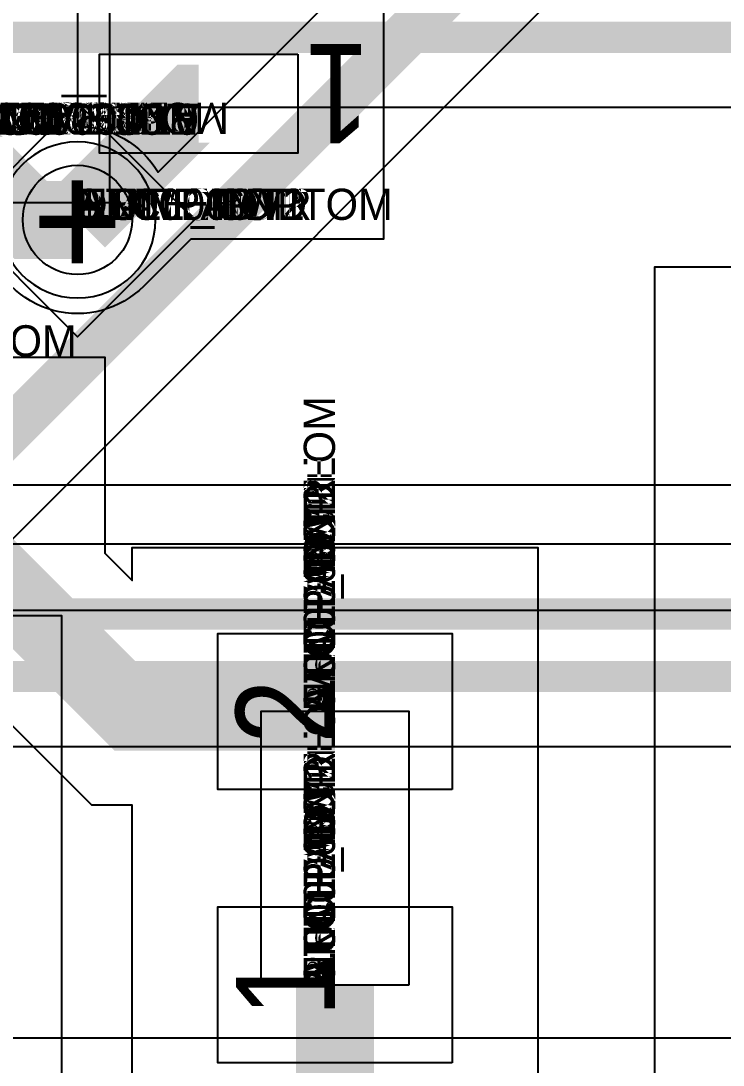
# Model space of a CAD drawing. Extents: x 0 to 323, y 0 to 320.
# Drawn here: x 74.35 to 78.85, y 223.94 to 230.63 of the extents above; entities that cross this region are included whole.
import ezdxf
from ezdxf.enums import TextEntityAlignment as Align

# ---------------------------------------------------------------- set-up
doc = ezdxf.new("R2010")
doc.units = 0
doc.header["$MEASUREMENT"] = 0
doc.layers.get('0').update_dxf_attribs({"linetype": 'CONTINUOUS'})
for name, color, linetype in [('CDN_FIGURES', 7, 'CONTINUOUS'), ('ETCH_BOTTOM', 7, 'CONTINUOUS'), ('ETCH_GND', 3, 'CONTINUOUS'), ('ETCH_INT1', 4, 'CONTINUOUS'), ('ETCH_INT2', 5, 'CONTINUOUS'), ('ETCH_PWR', 6, 'CONTINUOUS'), ('ETCH_TOP', 2, 'CONTINUOUS'), ('MANUFACTURING_NCLEGEND-1-6', 8, 'CONTINUOUS'), ('PACKAGE_GEOMETRY_ASSEMBLY_TOP', 11, 'CONTINUOUS'), ('PACKAGE_GEOMETRY_PIN_NUMBER', 9, 'CONTINUOUS')]:
    doc.layers.add(name, color=color, linetype=linetype)

# ---------------------------------------------------------------- blocks, each defined once
blk = doc.blocks.new('PAD_INFO')
for tag in ['SHAPE_TYPE', 'PAD_HEIGHT', 'PAD_LAYER', 'PAD_TYPE', 'PAD_WIDTH']:
    blk.add_attdef(tag, (0, 0), '', height=0.2)
at = {"flags": 2}
blk.add_attdef('CDN_TYPE', (0, 0), '', height=0.2, dxfattribs=at)
blk = doc.blocks.new('DRILL_INFO')
at = {"flags": 2}
blk.add_attdef('CDN_TYPE', (0, 0), '', height=0.2, dxfattribs=at)
for tag in ['FSHAPE', 'FCHAR', 'DRILL_HEIGHT', 'DIAMETER', 'PLATED', 'DRILL_WIDTH']:
    blk.add_attdef(tag, (0, 0), '', height=0.2)
blk = doc.blocks.new('VIA0700X0300')
at = {"layer": 'ETCH_BOTTOM'}
blk.add_circle((0, 0), 0.35, dxfattribs=at)
at = {"layer": 'ETCH_GND'}
blk.add_circle((0, 0), 0.35, dxfattribs=at)
at = {"layer": 'ETCH_INT1'}
blk.add_circle((0, 0), 0.35, dxfattribs=at)
at = {"layer": 'ETCH_INT2'}
blk.add_circle((0, 0), 0.35, dxfattribs=at)
at = {"layer": 'ETCH_PWR'}
blk.add_circle((0, 0), 0.35, dxfattribs=at)
at = {"layer": 'ETCH_TOP'}
blk.add_circle((0, 0), 0.35, dxfattribs=at)
ref = blk.add_blockref('PAD_INFO', (0, 0))
ref.add_attrib('PAD_LAYER', 'ETCH_TOP', (0, 0), dxfattribs={"height": 0.2})
ref.add_attrib('SHAPE_TYPE', 'NULL', (0, 0), dxfattribs={"height": 0.2})
ref.add_attrib('PAD_TYPE', 'ANTIPAD', (0, 0), dxfattribs={"height": 0.2})
ref.add_attrib('PAD_WIDTH', '0.000000', (0, 0), dxfattribs={"height": 0.2})
ref.add_attrib('PAD_HEIGHT', '0.000000', (0, 0), dxfattribs={"height": 0.2})
ref = blk.add_blockref('PAD_INFO', (0, 0))
ref.add_attrib('PAD_LAYER', 'ETCH_GND', (0, 0), dxfattribs={"height": 0.2})
ref.add_attrib('SHAPE_TYPE', 'NULL', (0, 0), dxfattribs={"height": 0.2})
ref.add_attrib('PAD_TYPE', 'ANTIPAD', (0, 0), dxfattribs={"height": 0.2})
ref.add_attrib('PAD_WIDTH', '0.000000', (0, 0), dxfattribs={"height": 0.2})
ref.add_attrib('PAD_HEIGHT', '0.000000', (0, 0), dxfattribs={"height": 0.2})
ref = blk.add_blockref('PAD_INFO', (0, 0))
ref.add_attrib('PAD_LAYER', 'ETCH_INT1', (0, 0), dxfattribs={"height": 0.2})
ref.add_attrib('SHAPE_TYPE', 'NULL', (0, 0), dxfattribs={"height": 0.2})
ref.add_attrib('PAD_TYPE', 'ANTIPAD', (0, 0), dxfattribs={"height": 0.2})
ref.add_attrib('PAD_WIDTH', '0.000000', (0, 0), dxfattribs={"height": 0.2})
ref.add_attrib('PAD_HEIGHT', '0.000000', (0, 0), dxfattribs={"height": 0.2})
ref = blk.add_blockref('PAD_INFO', (0, 0))
ref.add_attrib('PAD_LAYER', 'ETCH_INT2', (0, 0), dxfattribs={"height": 0.2})
ref.add_attrib('SHAPE_TYPE', 'NULL', (0, 0), dxfattribs={"height": 0.2})
ref.add_attrib('PAD_TYPE', 'ANTIPAD', (0, 0), dxfattribs={"height": 0.2})
ref.add_attrib('PAD_WIDTH', '0.000000', (0, 0), dxfattribs={"height": 0.2})
ref.add_attrib('PAD_HEIGHT', '0.000000', (0, 0), dxfattribs={"height": 0.2})
ref = blk.add_blockref('PAD_INFO', (0, 0))
ref.add_attrib('PAD_LAYER', 'ETCH_PWR', (0, 0), dxfattribs={"height": 0.2})
ref.add_attrib('SHAPE_TYPE', 'NULL', (0, 0), dxfattribs={"height": 0.2})
ref.add_attrib('PAD_TYPE', 'ANTIPAD', (0, 0), dxfattribs={"height": 0.2})
ref.add_attrib('PAD_WIDTH', '0.000000', (0, 0), dxfattribs={"height": 0.2})
ref.add_attrib('PAD_HEIGHT', '0.000000', (0, 0), dxfattribs={"height": 0.2})
ref = blk.add_blockref('PAD_INFO', (0, 0))
ref.add_attrib('PAD_LAYER', 'ETCH_BOTTOM', (0, 0), dxfattribs={"height": 0.2})
ref.add_attrib('SHAPE_TYPE', 'NULL', (0, 0), dxfattribs={"height": 0.2})
ref.add_attrib('PAD_TYPE', 'ANTIPAD', (0, 0), dxfattribs={"height": 0.2})
ref.add_attrib('PAD_WIDTH', '0.000000', (0, 0), dxfattribs={"height": 0.2})
ref.add_attrib('PAD_HEIGHT', '0.000000', (0, 0), dxfattribs={"height": 0.2})
ref = blk.add_blockref('PAD_INFO', (0, 0))
ref.add_attrib('PAD_LAYER', 'ETCH_TOP', (0, 0), dxfattribs={"height": 0.2})
ref.add_attrib('SHAPE_TYPE', 'NULL', (0, 0), dxfattribs={"height": 0.2})
ref.add_attrib('PAD_TYPE', 'THERMAL', (0, 0), dxfattribs={"height": 0.2})
ref.add_attrib('PAD_WIDTH', '0.000000', (0, 0), dxfattribs={"height": 0.2})
ref.add_attrib('PAD_HEIGHT', '0.000000', (0, 0), dxfattribs={"height": 0.2})
ref = blk.add_blockref('PAD_INFO', (0, 0))
ref.add_attrib('PAD_LAYER', 'ETCH_GND', (0, 0), dxfattribs={"height": 0.2})
ref.add_attrib('SHAPE_TYPE', 'NULL', (0, 0), dxfattribs={"height": 0.2})
ref.add_attrib('PAD_TYPE', 'THERMAL', (0, 0), dxfattribs={"height": 0.2})
ref.add_attrib('PAD_WIDTH', '0.000000', (0, 0), dxfattribs={"height": 0.2})
ref.add_attrib('PAD_HEIGHT', '0.000000', (0, 0), dxfattribs={"height": 0.2})
ref = blk.add_blockref('PAD_INFO', (0, 0))
ref.add_attrib('PAD_LAYER', 'ETCH_INT1', (0, 0), dxfattribs={"height": 0.2})
ref.add_attrib('SHAPE_TYPE', 'NULL', (0, 0), dxfattribs={"height": 0.2})
ref.add_attrib('PAD_TYPE', 'THERMAL', (0, 0), dxfattribs={"height": 0.2})
ref.add_attrib('PAD_WIDTH', '0.000000', (0, 0), dxfattribs={"height": 0.2})
ref.add_attrib('PAD_HEIGHT', '0.000000', (0, 0), dxfattribs={"height": 0.2})
ref = blk.add_blockref('PAD_INFO', (0, 0))
ref.add_attrib('PAD_LAYER', 'ETCH_INT2', (0, 0), dxfattribs={"height": 0.2})
ref.add_attrib('SHAPE_TYPE', 'NULL', (0, 0), dxfattribs={"height": 0.2})
ref.add_attrib('PAD_TYPE', 'THERMAL', (0, 0), dxfattribs={"height": 0.2})
ref.add_attrib('PAD_WIDTH', '0.000000', (0, 0), dxfattribs={"height": 0.2})
ref.add_attrib('PAD_HEIGHT', '0.000000', (0, 0), dxfattribs={"height": 0.2})
ref = blk.add_blockref('PAD_INFO', (0, 0))
ref.add_attrib('PAD_LAYER', 'ETCH_PWR', (0, 0), dxfattribs={"height": 0.2})
ref.add_attrib('SHAPE_TYPE', 'NULL', (0, 0), dxfattribs={"height": 0.2})
ref.add_attrib('PAD_TYPE', 'THERMAL', (0, 0), dxfattribs={"height": 0.2})
ref.add_attrib('PAD_WIDTH', '0.000000', (0, 0), dxfattribs={"height": 0.2})
ref.add_attrib('PAD_HEIGHT', '0.000000', (0, 0), dxfattribs={"height": 0.2})
ref = blk.add_blockref('PAD_INFO', (0, 0))
ref.add_attrib('PAD_LAYER', 'ETCH_BOTTOM', (0, 0), dxfattribs={"height": 0.2})
ref.add_attrib('SHAPE_TYPE', 'NULL', (0, 0), dxfattribs={"height": 0.2})
ref.add_attrib('PAD_TYPE', 'THERMAL', (0, 0), dxfattribs={"height": 0.2})
ref.add_attrib('PAD_WIDTH', '0.000000', (0, 0), dxfattribs={"height": 0.2})
ref.add_attrib('PAD_HEIGHT', '0.000000', (0, 0), dxfattribs={"height": 0.2})
ref = blk.add_blockref('PAD_INFO', (0, 0))
ref.add_attrib('PAD_LAYER', 'ETCH_TOP', (0, 0), dxfattribs={"height": 0.2})
ref.add_attrib('SHAPE_TYPE', 'CIRCLE', (0, 0), dxfattribs={"height": 0.2})
ref.add_attrib('PAD_TYPE', 'REGULAR', (0, 0), dxfattribs={"height": 0.2})
ref.add_attrib('PAD_WIDTH', '0.700000', (0, 0), dxfattribs={"height": 0.2})
ref.add_attrib('PAD_HEIGHT', '0.700000', (0, 0), dxfattribs={"height": 0.2})
ref = blk.add_blockref('PAD_INFO', (0, 0))
ref.add_attrib('PAD_LAYER', 'ETCH_GND', (0, 0), dxfattribs={"height": 0.2})
ref.add_attrib('SHAPE_TYPE', 'CIRCLE', (0, 0), dxfattribs={"height": 0.2})
ref.add_attrib('PAD_TYPE', 'REGULAR', (0, 0), dxfattribs={"height": 0.2})
ref.add_attrib('PAD_WIDTH', '0.700000', (0, 0), dxfattribs={"height": 0.2})
ref.add_attrib('PAD_HEIGHT', '0.700000', (0, 0), dxfattribs={"height": 0.2})
ref = blk.add_blockref('PAD_INFO', (0, 0))
ref.add_attrib('PAD_LAYER', 'ETCH_INT1', (0, 0), dxfattribs={"height": 0.2})
ref.add_attrib('SHAPE_TYPE', 'CIRCLE', (0, 0), dxfattribs={"height": 0.2})
ref.add_attrib('PAD_TYPE', 'REGULAR', (0, 0), dxfattribs={"height": 0.2})
ref.add_attrib('PAD_WIDTH', '0.700000', (0, 0), dxfattribs={"height": 0.2})
ref.add_attrib('PAD_HEIGHT', '0.700000', (0, 0), dxfattribs={"height": 0.2})
ref = blk.add_blockref('PAD_INFO', (0, 0))
ref.add_attrib('PAD_LAYER', 'ETCH_INT2', (0, 0), dxfattribs={"height": 0.2})
ref.add_attrib('SHAPE_TYPE', 'CIRCLE', (0, 0), dxfattribs={"height": 0.2})
ref.add_attrib('PAD_TYPE', 'REGULAR', (0, 0), dxfattribs={"height": 0.2})
ref.add_attrib('PAD_WIDTH', '0.700000', (0, 0), dxfattribs={"height": 0.2})
ref.add_attrib('PAD_HEIGHT', '0.700000', (0, 0), dxfattribs={"height": 0.2})
ref = blk.add_blockref('PAD_INFO', (0, 0))
ref.add_attrib('PAD_LAYER', 'ETCH_PWR', (0, 0), dxfattribs={"height": 0.2})
ref.add_attrib('SHAPE_TYPE', 'CIRCLE', (0, 0), dxfattribs={"height": 0.2})
ref.add_attrib('PAD_TYPE', 'REGULAR', (0, 0), dxfattribs={"height": 0.2})
ref.add_attrib('PAD_WIDTH', '0.700000', (0, 0), dxfattribs={"height": 0.2})
ref.add_attrib('PAD_HEIGHT', '0.700000', (0, 0), dxfattribs={"height": 0.2})
ref = blk.add_blockref('PAD_INFO', (0, 0))
ref.add_attrib('PAD_LAYER', 'ETCH_BOTTOM', (0, 0), dxfattribs={"height": 0.2})
ref.add_attrib('SHAPE_TYPE', 'CIRCLE', (0, 0), dxfattribs={"height": 0.2})
ref.add_attrib('PAD_TYPE', 'REGULAR', (0, 0), dxfattribs={"height": 0.2})
ref.add_attrib('PAD_WIDTH', '0.700000', (0, 0), dxfattribs={"height": 0.2})
ref.add_attrib('PAD_HEIGHT', '0.700000', (0, 0), dxfattribs={"height": 0.2})
ref = blk.add_blockref('DRILL_INFO', (0, 0))
ref.add_attrib('DIAMETER', '0.300000', (0, 0), dxfattribs={"height": 0.2})
ref.add_attrib('PLATED', 'PLATED', (0, 0), dxfattribs={"height": 0.2})
ref.add_attrib('FSHAPE', 'DIAMOND', (0, 0), dxfattribs={"height": 0.2})
ref.add_attrib('FCHAR', '+', (0, 0), dxfattribs={"height": 0.2})
ref.add_attrib('DRILL_WIDTH', '1.500000', (0, 0), dxfattribs={"height": 0.2})
ref.add_attrib('DRILL_HEIGHT', '1.500000', (0, 0), dxfattribs={"height": 0.2})
for tag in ['CDN_TYPE', 'PIN']:
    blk.add_attdef(tag, (0, 0), '', height=0.2)
at = {"flags": 2}
for tag in ['PSTKNAME', 'BBV']:
    blk.add_attdef(tag, (0, 0), '', height=0.2, dxfattribs=at)
blk = doc.blocks.new('FIGURE_DIAMOND')
at = {"layer": 'CDN_FIGURES'}
blk.add_lwpolyline([(-0.5, 0), (0, 0.5), (0.5, 0), (0, -0.5)], close=True, dxfattribs=at)
blk = doc.blocks.new('SMD50_25')
at = {"layer": 'ETCH_TOP'}
blk.add_lwpolyline([(-0.635, -0.3175), (-0.635, 0.3175), (0.635, 0.3175), (0.635, -0.3175)], close=True, dxfattribs=at)
ref = blk.add_blockref('PAD_INFO', (0, 0))
ref.add_attrib('PAD_LAYER', 'ETCH_TOP', (0, 0), dxfattribs={"height": 0.2})
ref.add_attrib('SHAPE_TYPE', 'NULL', (0, 0), dxfattribs={"height": 0.2})
ref.add_attrib('PAD_TYPE', 'ANTIPAD', (0, 0), dxfattribs={"height": 0.2})
ref.add_attrib('PAD_WIDTH', '0.000000', (0, 0), dxfattribs={"height": 0.2})
ref.add_attrib('PAD_HEIGHT', '0.000000', (0, 0), dxfattribs={"height": 0.2})
ref = blk.add_blockref('PAD_INFO', (0, 0))
ref.add_attrib('PAD_LAYER', 'ETCH_GND', (0, 0), dxfattribs={"height": 0.2})
ref.add_attrib('SHAPE_TYPE', 'NULL', (0, 0), dxfattribs={"height": 0.2})
ref.add_attrib('PAD_TYPE', 'ANTIPAD', (0, 0), dxfattribs={"height": 0.2})
ref.add_attrib('PAD_WIDTH', '0.000000', (0, 0), dxfattribs={"height": 0.2})
ref.add_attrib('PAD_HEIGHT', '0.000000', (0, 0), dxfattribs={"height": 0.2})
ref = blk.add_blockref('PAD_INFO', (0, 0))
ref.add_attrib('PAD_LAYER', 'ETCH_INT1', (0, 0), dxfattribs={"height": 0.2})
ref.add_attrib('SHAPE_TYPE', 'NULL', (0, 0), dxfattribs={"height": 0.2})
ref.add_attrib('PAD_TYPE', 'ANTIPAD', (0, 0), dxfattribs={"height": 0.2})
ref.add_attrib('PAD_WIDTH', '0.000000', (0, 0), dxfattribs={"height": 0.2})
ref.add_attrib('PAD_HEIGHT', '0.000000', (0, 0), dxfattribs={"height": 0.2})
ref = blk.add_blockref('PAD_INFO', (0, 0))
ref.add_attrib('PAD_LAYER', 'ETCH_INT2', (0, 0), dxfattribs={"height": 0.2})
ref.add_attrib('SHAPE_TYPE', 'NULL', (0, 0), dxfattribs={"height": 0.2})
ref.add_attrib('PAD_TYPE', 'ANTIPAD', (0, 0), dxfattribs={"height": 0.2})
ref.add_attrib('PAD_WIDTH', '0.000000', (0, 0), dxfattribs={"height": 0.2})
ref.add_attrib('PAD_HEIGHT', '0.000000', (0, 0), dxfattribs={"height": 0.2})
ref = blk.add_blockref('PAD_INFO', (0, 0))
ref.add_attrib('PAD_LAYER', 'ETCH_PWR', (0, 0), dxfattribs={"height": 0.2})
ref.add_attrib('SHAPE_TYPE', 'NULL', (0, 0), dxfattribs={"height": 0.2})
ref.add_attrib('PAD_TYPE', 'ANTIPAD', (0, 0), dxfattribs={"height": 0.2})
ref.add_attrib('PAD_WIDTH', '0.000000', (0, 0), dxfattribs={"height": 0.2})
ref.add_attrib('PAD_HEIGHT', '0.000000', (0, 0), dxfattribs={"height": 0.2})
ref = blk.add_blockref('PAD_INFO', (0, 0))
ref.add_attrib('PAD_LAYER', 'ETCH_BOTTOM', (0, 0), dxfattribs={"height": 0.2})
ref.add_attrib('SHAPE_TYPE', 'NULL', (0, 0), dxfattribs={"height": 0.2})
ref.add_attrib('PAD_TYPE', 'ANTIPAD', (0, 0), dxfattribs={"height": 0.2})
ref.add_attrib('PAD_WIDTH', '0.000000', (0, 0), dxfattribs={"height": 0.2})
ref.add_attrib('PAD_HEIGHT', '0.000000', (0, 0), dxfattribs={"height": 0.2})
ref = blk.add_blockref('PAD_INFO', (0, 0))
ref.add_attrib('PAD_LAYER', 'ETCH_TOP', (0, 0), dxfattribs={"height": 0.2})
ref.add_attrib('SHAPE_TYPE', 'NULL', (0, 0), dxfattribs={"height": 0.2})
ref.add_attrib('PAD_TYPE', 'THERMAL', (0, 0), dxfattribs={"height": 0.2})
ref.add_attrib('PAD_WIDTH', '0.000000', (0, 0), dxfattribs={"height": 0.2})
ref.add_attrib('PAD_HEIGHT', '0.000000', (0, 0), dxfattribs={"height": 0.2})
ref = blk.add_blockref('PAD_INFO', (0, 0))
ref.add_attrib('PAD_LAYER', 'ETCH_GND', (0, 0), dxfattribs={"height": 0.2})
ref.add_attrib('SHAPE_TYPE', 'NULL', (0, 0), dxfattribs={"height": 0.2})
ref.add_attrib('PAD_TYPE', 'THERMAL', (0, 0), dxfattribs={"height": 0.2})
ref.add_attrib('PAD_WIDTH', '0.000000', (0, 0), dxfattribs={"height": 0.2})
ref.add_attrib('PAD_HEIGHT', '0.000000', (0, 0), dxfattribs={"height": 0.2})
ref = blk.add_blockref('PAD_INFO', (0, 0))
ref.add_attrib('PAD_LAYER', 'ETCH_INT1', (0, 0), dxfattribs={"height": 0.2})
ref.add_attrib('SHAPE_TYPE', 'NULL', (0, 0), dxfattribs={"height": 0.2})
ref.add_attrib('PAD_TYPE', 'THERMAL', (0, 0), dxfattribs={"height": 0.2})
ref.add_attrib('PAD_WIDTH', '0.000000', (0, 0), dxfattribs={"height": 0.2})
ref.add_attrib('PAD_HEIGHT', '0.000000', (0, 0), dxfattribs={"height": 0.2})
ref = blk.add_blockref('PAD_INFO', (0, 0))
ref.add_attrib('PAD_LAYER', 'ETCH_INT2', (0, 0), dxfattribs={"height": 0.2})
ref.add_attrib('SHAPE_TYPE', 'NULL', (0, 0), dxfattribs={"height": 0.2})
ref.add_attrib('PAD_TYPE', 'THERMAL', (0, 0), dxfattribs={"height": 0.2})
ref.add_attrib('PAD_WIDTH', '0.000000', (0, 0), dxfattribs={"height": 0.2})
ref.add_attrib('PAD_HEIGHT', '0.000000', (0, 0), dxfattribs={"height": 0.2})
ref = blk.add_blockref('PAD_INFO', (0, 0))
ref.add_attrib('PAD_LAYER', 'ETCH_PWR', (0, 0), dxfattribs={"height": 0.2})
ref.add_attrib('SHAPE_TYPE', 'NULL', (0, 0), dxfattribs={"height": 0.2})
ref.add_attrib('PAD_TYPE', 'THERMAL', (0, 0), dxfattribs={"height": 0.2})
ref.add_attrib('PAD_WIDTH', '0.000000', (0, 0), dxfattribs={"height": 0.2})
ref.add_attrib('PAD_HEIGHT', '0.000000', (0, 0), dxfattribs={"height": 0.2})
ref = blk.add_blockref('PAD_INFO', (0, 0))
ref.add_attrib('PAD_LAYER', 'ETCH_BOTTOM', (0, 0), dxfattribs={"height": 0.2})
ref.add_attrib('SHAPE_TYPE', 'NULL', (0, 0), dxfattribs={"height": 0.2})
ref.add_attrib('PAD_TYPE', 'THERMAL', (0, 0), dxfattribs={"height": 0.2})
ref.add_attrib('PAD_WIDTH', '0.000000', (0, 0), dxfattribs={"height": 0.2})
ref.add_attrib('PAD_HEIGHT', '0.000000', (0, 0), dxfattribs={"height": 0.2})
ref = blk.add_blockref('PAD_INFO', (0, 0))
ref.add_attrib('PAD_LAYER', 'ETCH_TOP', (0, 0), dxfattribs={"height": 0.2})
ref.add_attrib('SHAPE_TYPE', 'RECTANGLE', (0, 0), dxfattribs={"height": 0.2})
ref.add_attrib('PAD_TYPE', 'REGULAR', (0, 0), dxfattribs={"height": 0.2})
ref.add_attrib('PAD_WIDTH', '1.270000', (0, 0), dxfattribs={"height": 0.2})
ref.add_attrib('PAD_HEIGHT', '0.635000', (0, 0), dxfattribs={"height": 0.2})
ref = blk.add_blockref('PAD_INFO', (0, 0))
ref.add_attrib('PAD_LAYER', 'ETCH_GND', (0, 0), dxfattribs={"height": 0.2})
ref.add_attrib('SHAPE_TYPE', 'NULL', (0, 0), dxfattribs={"height": 0.2})
ref.add_attrib('PAD_TYPE', 'REGULAR', (0, 0), dxfattribs={"height": 0.2})
ref.add_attrib('PAD_WIDTH', '0.000000', (0, 0), dxfattribs={"height": 0.2})
ref.add_attrib('PAD_HEIGHT', '0.000000', (0, 0), dxfattribs={"height": 0.2})
ref = blk.add_blockref('PAD_INFO', (0, 0))
ref.add_attrib('PAD_LAYER', 'ETCH_INT1', (0, 0), dxfattribs={"height": 0.2})
ref.add_attrib('SHAPE_TYPE', 'NULL', (0, 0), dxfattribs={"height": 0.2})
ref.add_attrib('PAD_TYPE', 'REGULAR', (0, 0), dxfattribs={"height": 0.2})
ref.add_attrib('PAD_WIDTH', '0.000000', (0, 0), dxfattribs={"height": 0.2})
ref.add_attrib('PAD_HEIGHT', '0.000000', (0, 0), dxfattribs={"height": 0.2})
ref = blk.add_blockref('PAD_INFO', (0, 0))
ref.add_attrib('PAD_LAYER', 'ETCH_INT2', (0, 0), dxfattribs={"height": 0.2})
ref.add_attrib('SHAPE_TYPE', 'NULL', (0, 0), dxfattribs={"height": 0.2})
ref.add_attrib('PAD_TYPE', 'REGULAR', (0, 0), dxfattribs={"height": 0.2})
ref.add_attrib('PAD_WIDTH', '0.000000', (0, 0), dxfattribs={"height": 0.2})
ref.add_attrib('PAD_HEIGHT', '0.000000', (0, 0), dxfattribs={"height": 0.2})
ref = blk.add_blockref('PAD_INFO', (0, 0))
ref.add_attrib('PAD_LAYER', 'ETCH_PWR', (0, 0), dxfattribs={"height": 0.2})
ref.add_attrib('SHAPE_TYPE', 'NULL', (0, 0), dxfattribs={"height": 0.2})
ref.add_attrib('PAD_TYPE', 'REGULAR', (0, 0), dxfattribs={"height": 0.2})
ref.add_attrib('PAD_WIDTH', '0.000000', (0, 0), dxfattribs={"height": 0.2})
ref.add_attrib('PAD_HEIGHT', '0.000000', (0, 0), dxfattribs={"height": 0.2})
ref = blk.add_blockref('PAD_INFO', (0, 0))
ref.add_attrib('PAD_LAYER', 'ETCH_BOTTOM', (0, 0), dxfattribs={"height": 0.2})
ref.add_attrib('SHAPE_TYPE', 'NULL', (0, 0), dxfattribs={"height": 0.2})
ref.add_attrib('PAD_TYPE', 'REGULAR', (0, 0), dxfattribs={"height": 0.2})
ref.add_attrib('PAD_WIDTH', '0.000000', (0, 0), dxfattribs={"height": 0.2})
ref.add_attrib('PAD_HEIGHT', '0.000000', (0, 0), dxfattribs={"height": 0.2})
ref = blk.add_blockref('DRILL_INFO', (0, 0))
ref.add_attrib('DIAMETER', '0.000000', (0, 0), dxfattribs={"height": 0.2})
ref.add_attrib('PLATED', 'NON_PLATED', (0, 0), dxfattribs={"height": 0.2})
ref.add_attrib('FSHAPE', 'NULL', (0, 0), dxfattribs={"height": 0.2})
ref.add_attrib('DRILL_WIDTH', '0.000000', (0, 0), dxfattribs={"height": 0.2})
ref.add_attrib('DRILL_HEIGHT', '0.000000', (0, 0), dxfattribs={"height": 0.2})
for tag in ['CDN_TYPE', 'PIN']:
    blk.add_attdef(tag, (0, 0), '', height=0.2)
at = {"flags": 2}
for tag in ['PSTKNAME', 'BBV']:
    blk.add_attdef(tag, (0, 0), '', height=0.2, dxfattribs=at)
blk = doc.blocks.new('SOIC8')
at = {"layer": 'PACKAGE_GEOMETRY_ASSEMBLY_TOP'}
blk.add_lwpolyline([(-1.905, -2.54), (-1.905, 2.54), (1.905, 2.54), (1.905, -2.54)], close=True, dxfattribs=at)
at = {"layer": 'ETCH_TOP'}
ref = blk.add_blockref('SMD50_25', (-2.4765, 1.905), dxfattribs=at)
ref.add_attrib('CDN_TYPE', 'PIN', (0, 0), dxfattribs={"height": 0.2})
ref.add_attrib('PIN', '1', (0, 0), dxfattribs={"height": 0.2})
at = {"flags": 2}
for tag in ['SYMBOL_TYPE', 'CDN_TYPE', 'REFDES']:
    blk.add_attdef(tag, (0, 0), '', height=0.2, dxfattribs=at)
blk = doc.blocks.new('RC1000X1500TS')
at = {"layer": 'ETCH_TOP'}
blk.add_lwpolyline([(-0.5, -0.75), (-0.5, 0.75), (0.5, 0.75), (0.5, -0.75)], close=True, dxfattribs=at)
ref = blk.add_blockref('PAD_INFO', (0, 0))
ref.add_attrib('PAD_LAYER', 'ETCH_TOP', (0, 0), dxfattribs={"height": 0.2})
ref.add_attrib('SHAPE_TYPE', 'NULL', (0, 0), dxfattribs={"height": 0.2})
ref.add_attrib('PAD_TYPE', 'ANTIPAD', (0, 0), dxfattribs={"height": 0.2})
ref.add_attrib('PAD_WIDTH', '0.000000', (0, 0), dxfattribs={"height": 0.2})
ref.add_attrib('PAD_HEIGHT', '0.000000', (0, 0), dxfattribs={"height": 0.2})
ref = blk.add_blockref('PAD_INFO', (0, 0))
ref.add_attrib('PAD_LAYER', 'ETCH_GND', (0, 0), dxfattribs={"height": 0.2})
ref.add_attrib('SHAPE_TYPE', 'NULL', (0, 0), dxfattribs={"height": 0.2})
ref.add_attrib('PAD_TYPE', 'ANTIPAD', (0, 0), dxfattribs={"height": 0.2})
ref.add_attrib('PAD_WIDTH', '0.000000', (0, 0), dxfattribs={"height": 0.2})
ref.add_attrib('PAD_HEIGHT', '0.000000', (0, 0), dxfattribs={"height": 0.2})
ref = blk.add_blockref('PAD_INFO', (0, 0))
ref.add_attrib('PAD_LAYER', 'ETCH_INT1', (0, 0), dxfattribs={"height": 0.2})
ref.add_attrib('SHAPE_TYPE', 'NULL', (0, 0), dxfattribs={"height": 0.2})
ref.add_attrib('PAD_TYPE', 'ANTIPAD', (0, 0), dxfattribs={"height": 0.2})
ref.add_attrib('PAD_WIDTH', '0.000000', (0, 0), dxfattribs={"height": 0.2})
ref.add_attrib('PAD_HEIGHT', '0.000000', (0, 0), dxfattribs={"height": 0.2})
ref = blk.add_blockref('PAD_INFO', (0, 0))
ref.add_attrib('PAD_LAYER', 'ETCH_INT2', (0, 0), dxfattribs={"height": 0.2})
ref.add_attrib('SHAPE_TYPE', 'NULL', (0, 0), dxfattribs={"height": 0.2})
ref.add_attrib('PAD_TYPE', 'ANTIPAD', (0, 0), dxfattribs={"height": 0.2})
ref.add_attrib('PAD_WIDTH', '0.000000', (0, 0), dxfattribs={"height": 0.2})
ref.add_attrib('PAD_HEIGHT', '0.000000', (0, 0), dxfattribs={"height": 0.2})
ref = blk.add_blockref('PAD_INFO', (0, 0))
ref.add_attrib('PAD_LAYER', 'ETCH_PWR', (0, 0), dxfattribs={"height": 0.2})
ref.add_attrib('SHAPE_TYPE', 'NULL', (0, 0), dxfattribs={"height": 0.2})
ref.add_attrib('PAD_TYPE', 'ANTIPAD', (0, 0), dxfattribs={"height": 0.2})
ref.add_attrib('PAD_WIDTH', '0.000000', (0, 0), dxfattribs={"height": 0.2})
ref.add_attrib('PAD_HEIGHT', '0.000000', (0, 0), dxfattribs={"height": 0.2})
ref = blk.add_blockref('PAD_INFO', (0, 0))
ref.add_attrib('PAD_LAYER', 'ETCH_BOTTOM', (0, 0), dxfattribs={"height": 0.2})
ref.add_attrib('SHAPE_TYPE', 'NULL', (0, 0), dxfattribs={"height": 0.2})
ref.add_attrib('PAD_TYPE', 'ANTIPAD', (0, 0), dxfattribs={"height": 0.2})
ref.add_attrib('PAD_WIDTH', '0.000000', (0, 0), dxfattribs={"height": 0.2})
ref.add_attrib('PAD_HEIGHT', '0.000000', (0, 0), dxfattribs={"height": 0.2})
ref = blk.add_blockref('PAD_INFO', (0, 0))
ref.add_attrib('PAD_LAYER', 'ETCH_TOP', (0, 0), dxfattribs={"height": 0.2})
ref.add_attrib('SHAPE_TYPE', 'NULL', (0, 0), dxfattribs={"height": 0.2})
ref.add_attrib('PAD_TYPE', 'THERMAL', (0, 0), dxfattribs={"height": 0.2})
ref.add_attrib('PAD_WIDTH', '0.000000', (0, 0), dxfattribs={"height": 0.2})
ref.add_attrib('PAD_HEIGHT', '0.000000', (0, 0), dxfattribs={"height": 0.2})
ref = blk.add_blockref('PAD_INFO', (0, 0))
ref.add_attrib('PAD_LAYER', 'ETCH_GND', (0, 0), dxfattribs={"height": 0.2})
ref.add_attrib('SHAPE_TYPE', 'NULL', (0, 0), dxfattribs={"height": 0.2})
ref.add_attrib('PAD_TYPE', 'THERMAL', (0, 0), dxfattribs={"height": 0.2})
ref.add_attrib('PAD_WIDTH', '0.000000', (0, 0), dxfattribs={"height": 0.2})
ref.add_attrib('PAD_HEIGHT', '0.000000', (0, 0), dxfattribs={"height": 0.2})
ref = blk.add_blockref('PAD_INFO', (0, 0))
ref.add_attrib('PAD_LAYER', 'ETCH_INT1', (0, 0), dxfattribs={"height": 0.2})
ref.add_attrib('SHAPE_TYPE', 'NULL', (0, 0), dxfattribs={"height": 0.2})
ref.add_attrib('PAD_TYPE', 'THERMAL', (0, 0), dxfattribs={"height": 0.2})
ref.add_attrib('PAD_WIDTH', '0.000000', (0, 0), dxfattribs={"height": 0.2})
ref.add_attrib('PAD_HEIGHT', '0.000000', (0, 0), dxfattribs={"height": 0.2})
ref = blk.add_blockref('PAD_INFO', (0, 0))
ref.add_attrib('PAD_LAYER', 'ETCH_INT2', (0, 0), dxfattribs={"height": 0.2})
ref.add_attrib('SHAPE_TYPE', 'NULL', (0, 0), dxfattribs={"height": 0.2})
ref.add_attrib('PAD_TYPE', 'THERMAL', (0, 0), dxfattribs={"height": 0.2})
ref.add_attrib('PAD_WIDTH', '0.000000', (0, 0), dxfattribs={"height": 0.2})
ref.add_attrib('PAD_HEIGHT', '0.000000', (0, 0), dxfattribs={"height": 0.2})
ref = blk.add_blockref('PAD_INFO', (0, 0))
ref.add_attrib('PAD_LAYER', 'ETCH_PWR', (0, 0), dxfattribs={"height": 0.2})
ref.add_attrib('SHAPE_TYPE', 'NULL', (0, 0), dxfattribs={"height": 0.2})
ref.add_attrib('PAD_TYPE', 'THERMAL', (0, 0), dxfattribs={"height": 0.2})
ref.add_attrib('PAD_WIDTH', '0.000000', (0, 0), dxfattribs={"height": 0.2})
ref.add_attrib('PAD_HEIGHT', '0.000000', (0, 0), dxfattribs={"height": 0.2})
ref = blk.add_blockref('PAD_INFO', (0, 0))
ref.add_attrib('PAD_LAYER', 'ETCH_BOTTOM', (0, 0), dxfattribs={"height": 0.2})
ref.add_attrib('SHAPE_TYPE', 'NULL', (0, 0), dxfattribs={"height": 0.2})
ref.add_attrib('PAD_TYPE', 'THERMAL', (0, 0), dxfattribs={"height": 0.2})
ref.add_attrib('PAD_WIDTH', '0.000000', (0, 0), dxfattribs={"height": 0.2})
ref.add_attrib('PAD_HEIGHT', '0.000000', (0, 0), dxfattribs={"height": 0.2})
ref = blk.add_blockref('PAD_INFO', (0, 0))
ref.add_attrib('PAD_LAYER', 'ETCH_GND', (0, 0), dxfattribs={"height": 0.2})
ref.add_attrib('SHAPE_TYPE', 'NULL', (0, 0), dxfattribs={"height": 0.2})
ref.add_attrib('PAD_TYPE', 'REGULAR', (0, 0), dxfattribs={"height": 0.2})
ref.add_attrib('PAD_WIDTH', '0.000000', (0, 0), dxfattribs={"height": 0.2})
ref.add_attrib('PAD_HEIGHT', '0.000000', (0, 0), dxfattribs={"height": 0.2})
ref = blk.add_blockref('PAD_INFO', (0, 0))
ref.add_attrib('PAD_LAYER', 'ETCH_INT1', (0, 0), dxfattribs={"height": 0.2})
ref.add_attrib('SHAPE_TYPE', 'NULL', (0, 0), dxfattribs={"height": 0.2})
ref.add_attrib('PAD_TYPE', 'REGULAR', (0, 0), dxfattribs={"height": 0.2})
ref.add_attrib('PAD_WIDTH', '0.000000', (0, 0), dxfattribs={"height": 0.2})
ref.add_attrib('PAD_HEIGHT', '0.000000', (0, 0), dxfattribs={"height": 0.2})
ref = blk.add_blockref('PAD_INFO', (0, 0))
ref.add_attrib('PAD_LAYER', 'ETCH_INT2', (0, 0), dxfattribs={"height": 0.2})
ref.add_attrib('SHAPE_TYPE', 'NULL', (0, 0), dxfattribs={"height": 0.2})
ref.add_attrib('PAD_TYPE', 'REGULAR', (0, 0), dxfattribs={"height": 0.2})
ref.add_attrib('PAD_WIDTH', '0.000000', (0, 0), dxfattribs={"height": 0.2})
ref.add_attrib('PAD_HEIGHT', '0.000000', (0, 0), dxfattribs={"height": 0.2})
ref = blk.add_blockref('PAD_INFO', (0, 0))
ref.add_attrib('PAD_LAYER', 'ETCH_PWR', (0, 0), dxfattribs={"height": 0.2})
ref.add_attrib('SHAPE_TYPE', 'NULL', (0, 0), dxfattribs={"height": 0.2})
ref.add_attrib('PAD_TYPE', 'REGULAR', (0, 0), dxfattribs={"height": 0.2})
ref.add_attrib('PAD_WIDTH', '0.000000', (0, 0), dxfattribs={"height": 0.2})
ref.add_attrib('PAD_HEIGHT', '0.000000', (0, 0), dxfattribs={"height": 0.2})
ref = blk.add_blockref('PAD_INFO', (0, 0))
ref.add_attrib('PAD_LAYER', 'ETCH_BOTTOM', (0, 0), dxfattribs={"height": 0.2})
ref.add_attrib('SHAPE_TYPE', 'NULL', (0, 0), dxfattribs={"height": 0.2})
ref.add_attrib('PAD_TYPE', 'REGULAR', (0, 0), dxfattribs={"height": 0.2})
ref.add_attrib('PAD_WIDTH', '0.000000', (0, 0), dxfattribs={"height": 0.2})
ref.add_attrib('PAD_HEIGHT', '0.000000', (0, 0), dxfattribs={"height": 0.2})
ref = blk.add_blockref('DRILL_INFO', (0, 0))
ref.add_attrib('DIAMETER', '0.000000', (0, 0), dxfattribs={"height": 0.2})
ref.add_attrib('PLATED', 'PLATED', (0, 0), dxfattribs={"height": 0.2})
ref.add_attrib('FSHAPE', 'NULL', (0, 0), dxfattribs={"height": 0.2})
ref.add_attrib('DRILL_WIDTH', '0.000000', (0, 0), dxfattribs={"height": 0.2})
ref.add_attrib('DRILL_HEIGHT', '0.000000', (0, 0), dxfattribs={"height": 0.2})
ref = blk.add_blockref('PAD_INFO', (0, 0))
ref.add_attrib('PAD_LAYER', 'ETCH_TOP', (0, 0), dxfattribs={"height": 0.2})
ref.add_attrib('SHAPE_TYPE', 'RECTANGLE', (0, 0), dxfattribs={"height": 0.2})
ref.add_attrib('PAD_TYPE', 'REGULAR', (0, 0), dxfattribs={"height": 0.2})
ref.add_attrib('PAD_WIDTH', '1.000000', (0, 0), dxfattribs={"height": 0.2})
ref.add_attrib('PAD_HEIGHT', '1.500000', (0, 0), dxfattribs={"height": 0.2})
for tag in ['CDN_TYPE', 'PIN']:
    blk.add_attdef(tag, (0, 0), '', height=0.2)
at = {"flags": 2}
for tag in ['PSTKNAME', 'BBV']:
    blk.add_attdef(tag, (0, 0), '', height=0.2, dxfattribs=at)
blk = doc.blocks.new('F56')
at = {"layer": 'PACKAGE_GEOMETRY_ASSEMBLY_TOP'}
blk.add_lwpolyline([(0, -0.475), (1.75, -0.475), (1.75, 0.475), (0, 0.475)], close=True, dxfattribs=at)
at = {"layer": 'ETCH_TOP'}
ref = blk.add_blockref('RC1000X1500TS', (0, 0), dxfattribs=at)
ref.add_attrib('CDN_TYPE', 'PIN', (0, 0), dxfattribs={"height": 0.2})
ref.add_attrib('PIN', '1', (0, 0), dxfattribs={"height": 0.2})
ref = blk.add_blockref('RC1000X1500TS', (1.75, 0), dxfattribs=at)
ref.add_attrib('CDN_TYPE', 'PIN', (0, 0), dxfattribs={"height": 0.2})
ref.add_attrib('PIN', '2', (0, 0), dxfattribs={"height": 0.2})
at = {"flags": 2}
for tag in ['SYMBOL_TYPE', 'CDN_TYPE', 'REFDES']:
    blk.add_attdef(tag, (0, 0), '', height=0.2, dxfattribs=at)
blk = doc.blocks.new('SO-16W')
at = {"layer": 'PACKAGE_GEOMETRY_ASSEMBLY_TOP'}
blk.add_lwpolyline([(-4.113, -5.1), (4.113, -5.1), (4.113, 5.1), (-4.113, 5.1)], close=True, dxfattribs=at)
at = {"flags": 2}
for tag in ['SYMBOL_TYPE', 'CDN_TYPE', 'REFDES']:
    blk.add_attdef(tag, (0, 0), '', height=0.2, dxfattribs=at)

msp = doc.modelspace()

# ---------------------------------------------------------------- linework, layer by layer
at = {"layer": 'ETCH_BOTTOM'}
for points, format in [([(71.9127, 231.4056), (74.7127, 231.4056), (74.7127, 229.9556, -0.265444), (75.2295, 229.6603), (77.4125, 231.8433), (77.4125, 234.2984), (76.9625, 234.7484), (76.9625, 236.2126), (77.5125, 236.7626), (77.5125, 237.5054), (77.1106, 237.5054, -0.919724), (75.9146, 237.5054), (75.2125, 237.5054), (75.2125, 241.3556), (75.9125, 241.3556), (75.9125, 241.5555, -1), (77.1127, 241.5555), (77.1127, 241.3556), (77.5125, 241.3556), (77.5125, 242.2655, -0.147017), (77.259, 242.4019), (74.821, 244.8398, -1.558206)], "xyb"), ([(41.0626, 223.7555, 0.3, 0.3, 0), (41.3576, 223.4605, 0.3, 0.3, 0), (61.5678, 223.4605, 0.3, 0.3, 0), (65.7126, 227.6053, 0.3, 0.3, 0), (73.8817, 227.6053, 0.3, 0.3, 0), (77.9126, 231.6362, 0.3, 0.3, 0), (77.9126, 234.5055, 0.3, 0.3, 0), (77.4626, 234.9555, 0.3, 0.3, 0), (77.4626, 236.0055, 0.3, 0.3, 0), (78.0126, 236.5555, 0.3, 0.3, 0), (78.0126, 242.6555, 0.3, 0.3, 0), (77.9126, 242.7555, 0.3, 0.3, 0)], "xyseb"), ([(74.7126, 229.3555, 0.5, 0.5, 0), (74.4126, 229.3555, 0.5, 0.5, 0), (73.6626, 230.1055, 0.5, 0.5, 0)], "xyseb")]:
    msp.add_lwpolyline(points, format=format, dxfattribs=at)
msp.add_lwpolyline([(78.4127, 231.4291), (74.0888, 227.1052)], dxfattribs=at)
at = {"layer": 'ETCH_GND'}
msp.add_lwpolyline([(75.2127, 229.3555, 1), (74.2125, 229.3555, 1)], format="xyb", close=True, dxfattribs=at)
at = {"layer": 'ETCH_INT1'}
for points, format in [([(10.9926, 230.9255, 0.2, 0.2, 0), (11.6526, 231.5855, 0.2, 0.2, 0), (17.3326, 231.5855, 0.2, 0.2, 0), (19.2376, 229.6805, 0.2, 0.2, 0), (22.439, 229.6805, 0.2, 0.2, 0), (22.914, 230.1555, 0.2, 0.2, 0), (25.6112, 230.1555, 0.2, 0.2, 0), (26.0862, 229.6805, 0.2, 0.2, 0), (35.789, 229.6805, 0.2, 0.2, 0), (36.264, 229.2055, 0.2, 0.2, 0), (41.114, 229.2055, 0.2, 0.2, 0), (41.964, 230.0555, 0.2, 0.2, 0), (42.4612, 230.0555, 0.2, 0.2, 0), (43.3112, 229.2055, 0.2, 0.2, 0), (52.774, 229.2055, 0.2, 0.2, 0), (54.094, 230.5255, 0.2, 0.2, 0), (89.334, 230.5255, 0.2, 0.2, 0)], "xyseb"), ([(104.7252, 213.6829, 0.2, 0.2, 0), (104.3526, 214.0555, 0.2, 0.2, 0), (104.3526, 214.4555, 0.2, 0.2, 0), (104.6926, 214.7955, 0.2, 0.2, 0), (104.6926, 215.5469, 0.2, 0.2, 0), (104.4976, 215.7419, 0.2, 0.2, 0), (104.4976, 217.4462, 0.2, 0.2, 0), (104.8276, 217.7762, 0.2, 0.2, 0), (104.8276, 222.1419, 0.2, 0.2, 0), (100.139, 226.8305, 0.2, 0.2, 0), (70.9019, 226.8305, 0.2, 0.2, 0), (70.5769, 227.1555, 0.2, 0.2, 0), (67.1483, 227.1555, 0.2, 0.2, 0), (66.4983, 226.5055, 0.2, 0.2, 0), (61.364, 226.5055, 0.2, 0.2, 0), (60.964, 226.9055, 0.2, 0.2, 0), (35.6632, 226.9055, 0.2, 0.2, 0), (34.9372, 227.6315, 0.2, 0.2, 0), (34.44, 227.6315, 0.2, 0.2, 0), (33.8886, 227.0801, 0.2, 0.2, 0), (17.9737, 227.0801, 0.2, 0.2, 0), (15.0783, 229.9755, 0.2, 0.2, 0), (10.0426, 229.9755, 0.2, 0.2, 0), (8.9926, 228.9255, 0.2, 0.2, 0)], "xyseb"), ([(86.0782, 230.0754), (84.6338, 230.0754, -5.665978), (84.2914, 230.0754), (80.9838, 230.0754, -5.665978), (80.6414, 230.0754), (54.2804, 230.0754), (54.1489, 229.9439, -1.36261), (53.4742, 229.2692), (52.9604, 228.7554), (43.7458, 228.7554, -2.144918), (42.9914, 228.8888), (42.656, 229.2242, -0.606232), (41.7692, 229.2242), (41.3004, 228.7554), (36.0776, 228.7554)], "xyb"), ([(103.5801, 213.6829, 0.2, 0.2, 0), (103.9526, 214.0554, 0.2, 0.2, 0), (103.9526, 214.6212, 0.2, 0.2, 0), (104.2926, 214.9612, 0.2, 0.2, 0), (104.2926, 215.3812, 0.2, 0.2, 0), (104.0976, 215.5762, 0.2, 0.2, 0), (104.0976, 217.6119, 0.2, 0.2, 0), (104.4276, 217.9419, 0.2, 0.2, 0), (104.4276, 221.9762, 0.2, 0.2, 0), (99.9733, 226.4305, 0.2, 0.2, 0), (70.7362, 226.4305, 0.2, 0.2, 0), (70.4112, 226.7555, 0.2, 0.2, 0), (67.314, 226.7555, 0.2, 0.2, 0), (66.664, 226.1055, 0.2, 0.2, 0), (61.1983, 226.1055, 0.2, 0.2, 0), (60.7983, 226.5055, 0.2, 0.2, 0), (35.2375, 226.5055, 0.2, 0.2, 0), (35.1635, 226.4315, 0.2, 0.2, 0), (18.0566, 226.4315, 0.2, 0.2, 0), (14.9126, 229.5755, 0.2, 0.2, 0), (11.6426, 229.5755, 0.2, 0.2, 0), (10.9926, 228.9255, 0.2, 0.2, 0)], "xyseb"), ([(35.8496, 227.3556), (39.2855, 227.3556, -1.362386), (40.2397, 227.3556), (61.1504, 227.3556), (61.1692, 227.3368, -0.915475), (62.0897, 226.9556), (66.3119, 226.9556), (66.9619, 227.6056), (70.7633, 227.6056), (71.0883, 227.2806), (85.3737, 227.2806, -1.564184), (86.2815, 227.2806)], "xyb"), ([(99.7869, 225.9804), (83.5879, 225.9804, -2.997003), (82.9873, 225.9804), (70.631, 225.9804, -0.973691), (69.6855, 226.3054), (67.5004, 226.3054), (66.8504, 225.6554), (61.9958, 225.6554, -1.73133), (61.1294, 225.6554), (61.0119, 225.6554), (60.6119, 226.0554), (53.0128, 226.0554, -1.999001), (52.2124, 226.0554), (51.8782, 226.0554, -1.508985), (50.957, 226.0554), (47.2049, 226.0554), (49.1447, 224.1156), (49.6608, 224.1156, -2.917119), (50.2744, 224.1156), (81.55, 224.1156, -1.491485), (82.4752, 224.1156), (87.7447, 224.1156)], "xyb")]:
    msp.add_lwpolyline(points, format=format, dxfattribs=at)
msp.add_lwpolyline([(75.2127, 229.3555, 1), (74.2125, 229.3555, 1)], format="xyb", close=True, dxfattribs=at)
at = {"layer": 'ETCH_INT2'}
msp.add_lwpolyline([(74.7126, 229.8556, 1), (74.7126, 228.8554, 1)], format="xyb", close=True, dxfattribs=at)
for points in [[(85.7126, 224.8555), (85.6126, 224.7555), (82.2311, 224.7555), (82.221, 224.7601, 0.21829), (81.8042, 224.7601), (81.7941, 224.7555), (81.7126, 224.7555), (80.0126, 226.4555), (80.0126, 227.6555), (54.4826, 227.6555, -0.572817)], [(6.6627, 219.4176), (6.6627, 227.0055), (8.1463, 227.0055, 1.098987), (9.8389, 227.0055), (10.1463, 227.0055, 1.098987), (11.8389, 227.0055), (12.0626, 227.0055), (12.2126, 226.8555), (34.2205, 226.8555, 0.69236), (35.1567, 226.8555), (61.1795, 226.8555, 0.577408), (62.0457, 226.8555), (79.8625, 226.8555), (79.8625, 226.3933), (79.8626, 226.3932), (79.8626, 226.3555), (81.6125, 224.6056, 1.99955), (82.4128, 224.6054), (85.6748, 224.6054)]]:
    msp.add_lwpolyline(points, format="xyb", dxfattribs=at)
at = {"layer": 'ETCH_PWR'}
msp.add_lwpolyline([(75.2127, 229.3555, 1), (74.2125, 229.3555, 1)], format="xyb", close=True, dxfattribs=at)
at = {"layer": 'ETCH_TOP'}
for points, format in [([(74.304, 234.7781), (76.6742, 234.7781), (76.6742, 234.5104, -0.972711), (76.6742, 233.3106), (76.6742, 233.1555, -0.977069), (76.6742, 232.1555), (76.6742, 229.2329), (75.4387, 229.2329), (75.1369, 228.9312, -1), (74.2883, 229.7798)], "xyb"), ([(78.4125, 221.4554), (78.4125, 229.0556), (79.414, 229.0556), (80.3883, 230.0298, -0.11183), (80.6125, 230.1713), (80.6125, 230.5304), (79.0125, 230.5304), (79.0125, 231.4655, -0.816367)], "xyb"), ([(75.4891, 230.1005, 0.5, 0.5, 0), (75.4576, 230.1005, 0.5, 0.5, 0), (74.7126, 229.3555, 0.5, 0.5, 0)], "xyseb"), ([(76.3626, 226.2055, 0.5, 0.5, 0), (75.0536, 226.2055, 0.5, 0.5, 0), (73.9576, 227.3015, 0.5, 0.5, 0)], "xyseb"), ([(75.0625, 223.1056), (75.0625, 225.6054), (74.805, 225.6054), (74.284, 226.1264), (70.6619, 226.1264, -0.943415), (69.6633, 226.1264), (68.2031, 226.1264, -0.166925), (68.0319, 225.7762), (67.9869, 225.7312, -0.650777), (66.9632, 226.1264), (65.6677, 226.1264), (65.6677, 226.0491), (71.5612, 220.1556)], "xyb"), ([(76.3626, 224.4555, 0.5, 0.5, 0), (76.3626, 222.5055, 0.5, 0.5, 0)], "xyseb")]:
    msp.add_lwpolyline(points, format=format, dxfattribs=at)
msp.add_lwpolyline([(72.0064, 228.4766), (74.8877, 228.4766), (74.8877, 227.2201), (75.0625, 227.0453), (75.0625, 227.2556), (77.6627, 227.2556), (77.6627, 219.7054)], dxfattribs=at)

# ---------------------------------------------------------------- block references
for name, p, rotation in [('SOIC8', (73.0126, 232.0055), 180), ('SO-16W', (69.5126, 222.7055), 90), ('F56', (76.3626, 224.4555), 90)]:
    msp.add_blockref(name, p, dxfattribs=dict(rotation=rotation))
at = {"xscale": -1, "rotation": 180}
msp.add_blockref('F56', (71.9126, 230.1055), dxfattribs=at)
at = {"layer": 'ETCH_TOP'}
for p in [(74.7126, 229.3555), (72.6876, 228.4805)]:
    msp.add_blockref('VIA0700X0300', p, dxfattribs=at)
at = {"layer": 'MANUFACTURING_NCLEGEND-1-6', "xscale": 1.5, "yscale": 1.5}
msp.add_blockref('FIGURE_DIAMOND', (74.7126, 229.3555), dxfattribs=at)

# ---------------------------------------------------------------- texts
at = {"layer": 'MANUFACTURING_NCLEGEND-1-6'}
msp.add_text('+', height=0.75, dxfattribs=at).set_placement((74.7126, 229.3555), align=Align.MIDDLE_CENTER)
at = {"layer": 'PACKAGE_GEOMETRY_PIN_NUMBER', "width": 0.88}
for s, rotation, p in [('1', 180, (76.3781, 230.4815)), ('2', 90, (76.3626, 226.2055)), ('1', 90, (76.3626, 224.4555))]:
    msp.add_text(s, height=0.635, rotation=rotation, dxfattribs=at).set_placement(p, align=Align.CENTER)

doc.saveas('drawing.dxf')
